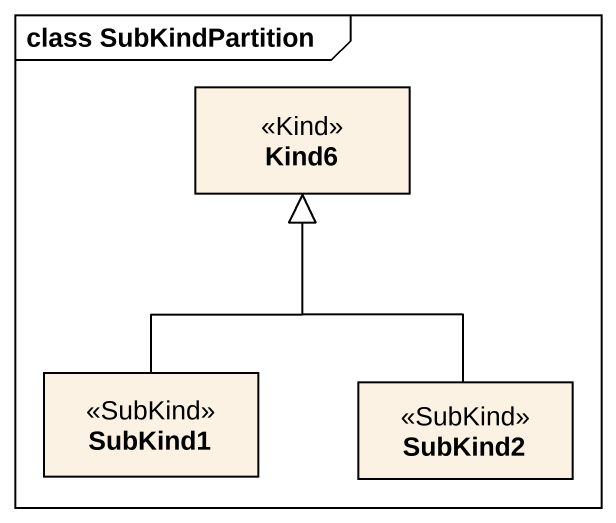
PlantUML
@startuml
mainframe class SubKindPartition
hide circle
hide empty members
class Kind6 <<Kind>>
class SubKind1 <<SubKind>>
class SubKind2 <<SubKind>>
SubKind1 -up-|> Kind6
SubKind2 -up-|> Kind6
@enduml
